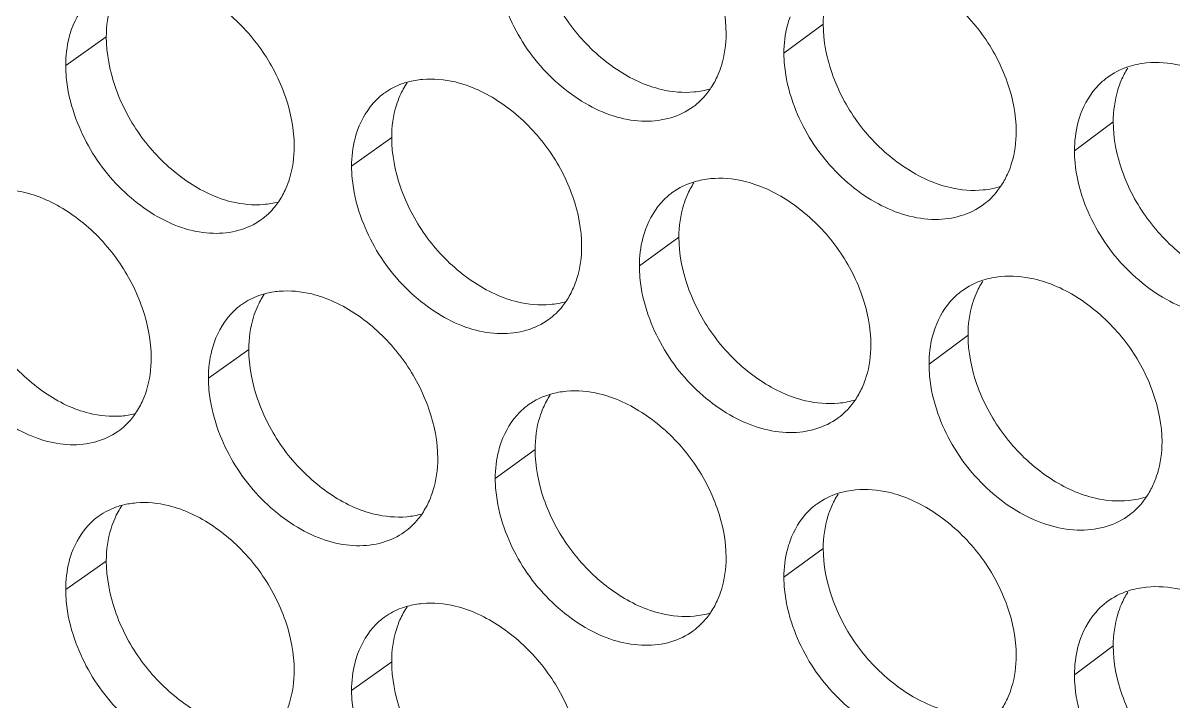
# Model space of a CAD drawing. Header units: millimetres. Extents: x 1177 to 4147, y 93 to 2194.
# Drawn here: x 2652.35 to 2669.62, y 939.57 to 949.76 of the extents above; entities that cross this region are included whole.
import ezdxf

# ---------------------------------------------------------------- set-up
doc = ezdxf.new("R2010")
doc.units = ezdxf.units.MM
doc.header["$LTSCALE"] = 0.1
doc.layers.get('0').update_dxf_attribs({"lineweight": 13})
doc.layers.add('标注', color=251, linetype='Continuous', lineweight=9)

# ---------------------------------------------------------------- blocks, each defined once
blk = doc.blocks.new('02')
at = {"layer": '标注'}
for p, q in [((4575.368, 948.042), (4574.525, 947.421)), ((4559.99, 947.771), (4559.119, 947.16)), ((4581.589, 945.951), (4580.758, 945.327)), ((4566.111, 945.608), (4565.251, 944.993)), ((4572.272, 943.473), (4571.424, 942.855)), ((4578.474, 941.368), (4577.637, 940.746)), ((4563.046, 941.061), (4562.18, 940.448)), ((4569.187, 938.912), (4568.333, 938.295)), ((4575.368, 936.792), (4574.525, 936.171)), ((4559.99, 936.521), (4559.119, 935.91)), ((4559.99, 936.521), (4559.119, 935.91)), ((4581.589, 934.701), (4580.758, 934.077)), ((4566.111, 934.358), (4565.251, 933.743)), ((4566.111, 934.358), (4565.251, 933.743))]:
    blk.add_line(p, q, dxfattribs=at)
for points, knots in [([(4573.284, 947.844), (4573.284, 948.203), (4573.133, 948.948), (4572.601, 949.962), (4571.806, 950.789), (4571.146, 951.173), (4570.805, 951.29)], [0, 0, 0, 0, 0.24041, 0.498878, 0.758134, 1, 1, 1, 1]), ([(4569.187, 950.162), (4569.187, 949.803), (4569.336, 949.057), (4569.865, 948.042), (4570.656, 947.214), (4571.314, 946.829), (4571.654, 946.712)], [0, 0, 0, 0, 0.240713, 0.499341, 0.758439, 1, 1, 1, 1]), ([(4579.508, 945.743), (4579.508, 946.102), (4579.357, 946.847), (4578.821, 947.859), (4578.02, 948.683), (4577.357, 949.063), (4577.014, 949.178)], [0, 0, 0, 0, 0.240116, 0.498284, 0.757575, 1, 1, 1, 1]), ([(4559.837, 948.744), (4559.77, 948.696), (4559.511, 948.479), (4559.332, 948.176), (4559.246, 947.936)], [0, 0, 0, 0, 0.243319, 1, 1, 1, 1]), ([(4564.021, 945.424), (4564.021, 945.783), (4563.872, 946.529), (4563.346, 947.546), (4562.56, 948.379), (4561.905, 948.768), (4561.567, 948.888)], [0, 0, 0, 0, 0.240859, 0.499781, 0.758983, 1, 1, 1, 1]), ([(4575.542, 948.933), (4575.514, 948.866), (4575.409, 948.58), (4575.368, 948.273), (4575.368, 948.042)], [0, 0, 0, 0, 0.239294, 1, 1, 1, 1]), ([(4560.17, 948.678), (4560.14, 948.611), (4560.032, 948.32), (4559.99, 948.007), (4559.99, 947.771)], [0, 0, 0, 0, 0.238392, 1, 1, 1, 1]), ([(4568.523, 948.486), (4568.682, 948.027), (4569.053, 947.375), (4569.737, 946.692), (4570.312, 946.291), (4570.92, 946.03), (4571.528, 945.935), (4572.098, 946.004), (4572.435, 946.165), (4572.578, 946.27)], [0, 0, 0, 0, 0.277575, 0.416837, 0.550884, 0.676215, 0.791695, 0.898653, 1, 1, 1, 1]), ([(4574.657, 948.202), (4574.635, 948.142), (4574.557, 947.889), (4574.525, 947.622), (4574.525, 947.421)], [0, 0, 0, 0, 0.240519, 1, 1, 1, 1]), ([(4575.368, 948.042), (4575.368, 947.683), (4575.518, 946.938), (4576.051, 945.925), (4576.847, 945.1), (4577.509, 944.719), (4577.852, 944.604)], [0, 0, 0, 0, 0.240418, 0.498747, 0.75788, 1, 1, 1, 1]), ([(4559.246, 947.936), (4559.225, 947.876), (4559.149, 947.625), (4559.119, 947.36), (4559.119, 947.16)], [0, 0, 0, 0, 0.240003, 1, 1, 1, 1]), ([(4559.99, 947.771), (4559.99, 947.411), (4560.138, 946.665), (4560.661, 945.647), (4561.443, 944.813), (4562.096, 944.424), (4562.434, 944.304)], [0, 0, 0, 0, 0.241162, 0.500244, 0.759286, 1, 1, 1, 1]), ([(4573.107, 946.949), (4573.136, 947.016), (4573.242, 947.303), (4573.284, 947.612), (4573.284, 947.844)], [0, 0, 0, 0, 0.239188, 1, 1, 1, 1]), ([(4574.525, 947.421), (4574.525, 947.335), (4574.543, 946.976), (4574.627, 946.621), (4574.717, 946.363)], [0, 0, 0, 0, 0.240096, 1, 1, 1, 1]), ([(4559.119, 947.16), (4559.119, 947.074), (4559.136, 946.714), (4559.219, 946.358), (4559.307, 946.099)], [0, 0, 0, 0, 0.239878, 1, 1, 1, 1]), ([(4583.262, 947.095), (4583.181, 947.122), (4582.87, 947.209), (4582.541, 947.235), (4582.304, 947.211)], [0, 0, 0, 0, 0.262621, 1, 1, 1, 1]), ([(4566.453, 946.802), (4566.409, 946.79), (4566.236, 946.735), (4566.073, 946.651), (4565.963, 946.572)], [0, 0, 0, 0, 0.254263, 1, 1, 1, 1]), ([(4567.715, 946.732), (4567.636, 946.76), (4567.331, 946.85), (4567.006, 946.88), (4566.773, 946.859)], [0, 0, 0, 0, 0.263274, 1, 1, 1, 1]), ([(4581.453, 946.893), (4581.39, 946.845), (4581.146, 946.63), (4580.974, 946.339), (4580.89, 946.109)], [0, 0, 0, 0, 0.244516, 1, 1, 1, 1]), ([(4581.761, 946.834), (4581.733, 946.768), (4581.63, 946.485), (4581.589, 946.18), (4581.589, 945.951)], [0, 0, 0, 0, 0.239648, 1, 1, 1, 1]), ([(4565.963, 946.572), (4565.897, 946.525), (4565.643, 946.308), (4565.465, 946.008), (4565.38, 945.77)], [0, 0, 0, 0, 0.243679, 1, 1, 1, 1]), ([(4570.186, 943.28), (4570.186, 943.639), (4570.036, 944.385), (4569.506, 945.4), (4568.714, 946.228), (4568.056, 946.614), (4567.715, 946.732)], [0, 0, 0, 0, 0.240558, 0.499178, 0.758416, 1, 1, 1, 1]), ([(4571.654, 946.712), (4571.734, 946.685), (4572.04, 946.596), (4572.365, 946.567), (4572.599, 946.589)], [0, 0, 0, 0, 0.262933, 1, 1, 1, 1]), ([(4572.578, 946.27), (4572.69, 946.352), (4572.826, 946.485), (4572.934, 946.637), (4572.96, 946.676)], [0, 0, 0, 0, 0.745795, 1, 1, 1, 1]), ([(4566.289, 946.509), (4566.26, 946.441), (4566.153, 946.153), (4566.111, 945.842), (4566.111, 945.608)], [0, 0, 0, 0, 0.238756, 1, 1, 1, 1]), ([(4574.717, 946.363), (4574.878, 945.903), (4575.253, 945.251), (4575.946, 944.57), (4576.689, 944.057), (4577.536, 943.796), (4578.328, 943.902), (4578.666, 944.067), (4578.809, 944.174)], [0, 0, 0, 0, 0.277359, 0.41667, 0.550882, 0.790562, 0.898061, 1, 1, 1, 1]), ([(4559.307, 946.099), (4559.464, 945.642), (4559.828, 944.991), (4560.501, 944.304), (4561.067, 943.899), (4561.665, 943.632), (4562.265, 943.528), (4562.829, 943.588), (4563.163, 943.742), (4563.306, 943.843)], [0, 0, 0, 0, 0.278686, 0.418268, 0.552446, 0.677694, 0.792838, 0.899272, 1, 1, 1, 1]), ([(4580.89, 946.109), (4580.868, 946.049), (4580.789, 945.796), (4580.758, 945.528), (4580.758, 945.327)], [0, 0, 0, 0, 0.240728, 1, 1, 1, 1]), ([(4581.589, 945.951), (4581.589, 945.593), (4581.74, 944.848), (4582.276, 943.837), (4583.078, 943.015), (4583.744, 942.639), (4584.088, 942.525)], [0, 0, 0, 0, 0.240129, 0.498159, 0.757326, 1, 1, 1, 1]), ([(4565.38, 945.77), (4565.359, 945.711), (4565.282, 945.459), (4565.251, 945.193), (4565.251, 944.993)], [0, 0, 0, 0, 0.240208, 1, 1, 1, 1]), ([(4566.111, 945.608), (4566.111, 945.249), (4566.26, 944.503), (4566.787, 943.487), (4567.575, 942.656), (4568.231, 942.27), (4568.571, 942.152)], [0, 0, 0, 0, 0.240862, 0.49964, 0.75872, 1, 1, 1, 1]), ([(4579.334, 944.856), (4579.363, 944.922), (4579.467, 945.207), (4579.508, 945.513), (4579.508, 945.743)], [0, 0, 0, 0, 0.239544, 1, 1, 1, 1]), ([(4563.842, 944.519), (4563.871, 944.587), (4563.979, 944.876), (4564.021, 945.189), (4564.021, 945.424)], [0, 0, 0, 0, 0.238646, 1, 1, 1, 1]), ([(4580.758, 945.327), (4580.758, 945.241), (4580.776, 944.881), (4580.86, 944.527), (4580.951, 944.269)], [0, 0, 0, 0, 0.240186, 1, 1, 1, 1]), ([(4565.251, 944.993), (4565.251, 944.907), (4565.269, 944.547), (4565.352, 944.192), (4565.441, 943.933)], [0, 0, 0, 0, 0.239965, 1, 1, 1, 1]), ([(4573.904, 944.606), (4573.825, 944.633), (4573.517, 944.721), (4573.19, 944.75), (4572.955, 944.728)], [0, 0, 0, 0, 0.263009, 1, 1, 1, 1]), ([(4576.391, 941.165), (4576.391, 941.524), (4576.24, 942.269), (4575.706, 943.282), (4574.908, 944.107), (4574.247, 944.489), (4573.904, 944.606)], [0, 0, 0, 0, 0.240262, 0.49858, 0.757854, 1, 1, 1, 1]), ([(4577.852, 944.604), (4577.931, 944.577), (4578.24, 944.489), (4578.567, 944.462), (4578.802, 944.485)], [0, 0, 0, 0, 0.262674, 1, 1, 1, 1]), ([(4578.809, 944.174), (4578.922, 944.259), (4579.058, 944.394), (4579.166, 944.548), (4579.192, 944.589)], [0, 0, 0, 0, 0.74587, 1, 1, 1, 1]), ([(4558.508, 944.352), (4558.429, 944.38), (4558.127, 944.472), (4557.806, 944.504), (4557.574, 944.485)], [0, 0, 0, 0, 0.263682, 1, 1, 1, 1]), ([(4560.954, 940.882), (4560.954, 941.241), (4560.805, 941.988), (4560.281, 943.005), (4559.498, 943.84), (4558.846, 944.231), (4558.508, 944.352)], [0, 0, 0, 0, 0.241011, 0.500085, 0.759268, 1, 1, 1, 1]), ([(4562.434, 944.304), (4562.512, 944.276), (4562.815, 944.185), (4563.137, 944.154), (4563.369, 944.174)], [0, 0, 0, 0, 0.263331, 1, 1, 1, 1]), ([(4572.13, 944.429), (4572.065, 944.381), (4571.814, 944.165), (4571.639, 943.869), (4571.554, 943.634)], [0, 0, 0, 0, 0.244024, 1, 1, 1, 1]), ([(4572.448, 944.367), (4572.419, 944.3), (4572.314, 944.014), (4572.272, 943.705), (4572.272, 943.473)], [0, 0, 0, 0, 0.239116, 1, 1, 1, 1]), ([(4563.306, 943.843), (4563.418, 943.922), (4563.553, 944.052), (4563.662, 944.2), (4563.688, 944.239)], [0, 0, 0, 0, 0.745677, 1, 1, 1, 1]), ([(4580.951, 944.269), (4581.113, 943.809), (4581.493, 943.155), (4582.193, 942.477), (4582.945, 941.968), (4583.801, 941.714), (4584.598, 941.829), (4584.937, 941.999), (4585.081, 942.109)], [0, 0, 0, 0, 0.27664, 0.415747, 0.549878, 0.789826, 0.897663, 1, 1, 1, 1]), ([(4565.441, 943.933), (4565.599, 943.475), (4565.968, 942.823), (4566.648, 942.139), (4567.221, 941.736), (4567.825, 941.473), (4568.43, 941.376), (4568.998, 941.442), (4569.334, 941.6), (4569.477, 941.703)], [0, 0, 0, 0, 0.277943, 0.417311, 0.551401, 0.676704, 0.792073, 0.898857, 1, 1, 1, 1]), ([(4571.554, 943.634), (4571.533, 943.574), (4571.455, 943.322), (4571.424, 943.055), (4571.424, 942.855)], [0, 0, 0, 0, 0.240415, 1, 1, 1, 1]), ([(4572.272, 943.473), (4572.272, 943.114), (4572.422, 942.369), (4572.953, 941.355), (4573.746, 940.528), (4574.407, 940.146), (4574.748, 940.03)], [0, 0, 0, 0, 0.240565, 0.499043, 0.758159, 1, 1, 1, 1]), ([(4556.945, 943.238), (4556.945, 942.879), (4557.093, 942.132), (4557.613, 941.113), (4558.393, 940.278), (4559.043, 939.886), (4559.38, 939.765)], [0, 0, 0, 0, 0.241314, 0.500547, 0.759571, 1, 1, 1, 1]), ([(4570.009, 942.382), (4570.038, 942.449), (4570.144, 942.737), (4570.186, 943.047), (4570.186, 943.28)], [0, 0, 0, 0, 0.239008, 1, 1, 1, 1]), ([(4571.424, 942.855), (4571.424, 942.768), (4571.442, 942.409), (4571.525, 942.054), (4571.615, 941.796)], [0, 0, 0, 0, 0.240052, 1, 1, 1, 1]), ([(4580.133, 942.508), (4580.053, 942.535), (4579.743, 942.622), (4579.414, 942.649), (4579.178, 942.626)], [0, 0, 0, 0, 0.262749, 1, 1, 1, 1]), ([(4564.636, 942.182), (4564.557, 942.209), (4564.253, 942.3), (4563.929, 942.331), (4563.696, 942.311)], [0, 0, 0, 0, 0.263409, 1, 1, 1, 1]), ([(4582.635, 939.079), (4582.635, 939.438), (4582.483, 940.183), (4581.945, 941.194), (4581.142, 942.015), (4580.477, 942.393), (4580.133, 942.508)], [0, 0, 0, 0, 0.239971, 0.497989, 0.757297, 1, 1, 1, 1]), ([(4563.393, 942.259), (4563.348, 942.247), (4563.173, 942.193), (4563.007, 942.108), (4562.895, 942.029)], [0, 0, 0, 0, 0.254423, 1, 1, 1, 1]), ([(4567.099, 938.724), (4567.099, 939.082), (4566.949, 939.828), (4566.421, 940.844), (4565.632, 941.675), (4564.976, 942.062), (4564.636, 942.182)], [0, 0, 0, 0, 0.240708, 0.499479, 0.758699, 1, 1, 1, 1]), ([(4568.571, 942.152), (4568.65, 942.125), (4568.955, 942.035), (4569.279, 942.005), (4569.512, 942.026)], [0, 0, 0, 0, 0.263064, 1, 1, 1, 1]), ([(4569.477, 941.703), (4569.589, 941.785), (4569.725, 941.916), (4569.833, 942.067), (4569.859, 942.106)], [0, 0, 0, 0, 0.745756, 1, 1, 1, 1]), ([(4578.336, 942.315), (4578.272, 942.267), (4578.026, 942.051), (4577.853, 941.758), (4577.768, 941.527)], [0, 0, 0, 0, 0.244355, 1, 1, 1, 1]), ([(4578.647, 942.255), (4578.618, 942.188), (4578.515, 941.904), (4578.474, 941.598), (4578.474, 941.368)], [0, 0, 0, 0, 0.239472, 1, 1, 1, 1]), ([(4562.895, 942.029), (4562.829, 941.982), (4562.572, 941.765), (4562.393, 941.463), (4562.308, 941.224)], [0, 0, 0, 0, 0.243501, 1, 1, 1, 1]), ([(4563.224, 941.965), (4563.195, 941.897), (4563.088, 941.608), (4563.046, 941.295), (4563.046, 941.061)], [0, 0, 0, 0, 0.238574, 1, 1, 1, 1]), ([(4571.615, 941.796), (4571.775, 941.336), (4572.148, 940.684), (4572.837, 940.002), (4573.576, 939.488), (4574.419, 939.223), (4575.208, 939.324), (4575.545, 939.488), (4575.689, 939.593)], [0, 0, 0, 0, 0.277722, 0.417137, 0.551389, 0.790935, 0.898263, 1, 1, 1, 1]), ([(4556.256, 941.568), (4556.412, 941.111), (4556.774, 940.461), (4557.443, 939.773), (4558.006, 939.366), (4558.601, 939.097), (4559.198, 938.991), (4559.76, 939.047), (4560.093, 939.199), (4560.235, 939.299)], [0, 0, 0, 0, 0.27906, 0.418751, 0.552974, 0.678194, 0.793225, 0.899482, 1, 1, 1, 1]), ([(4577.768, 941.527), (4577.747, 941.467), (4577.668, 941.214), (4577.637, 940.947), (4577.637, 940.746)], [0, 0, 0, 0, 0.240623, 1, 1, 1, 1]), ([(4578.474, 941.368), (4578.474, 941.009), (4578.624, 940.265), (4579.159, 939.252), (4579.958, 938.429), (4580.622, 938.05), (4580.965, 937.936)], [0, 0, 0, 0, 0.240273, 0.498452, 0.757602, 1, 1, 1, 1]), ([(4562.308, 941.224), (4562.287, 941.165), (4562.21, 940.913), (4562.18, 940.648), (4562.18, 940.448)], [0, 0, 0, 0, 0.240105, 1, 1, 1, 1]), ([(4576.216, 940.274), (4576.245, 940.341), (4576.35, 940.626), (4576.391, 940.934), (4576.391, 941.165)], [0, 0, 0, 0, 0.239367, 1, 1, 1, 1]), ([(4560.773, 939.974), (4560.803, 940.041), (4560.912, 940.332), (4560.954, 940.646), (4560.954, 940.882)], [0, 0, 0, 0, 0.238464, 1, 1, 1, 1]), ([(4563.046, 941.061), (4563.046, 940.701), (4563.194, 939.956), (4563.719, 938.938), (4564.504, 938.106), (4565.158, 937.718), (4565.497, 937.599)], [0, 0, 0, 0, 0.241011, 0.499941, 0.759002, 1, 1, 1, 1]), ([(4577.637, 940.746), (4577.637, 940.659), (4577.655, 940.3), (4577.739, 939.945), (4577.829, 939.687)], [0, 0, 0, 0, 0.240141, 1, 1, 1, 1]), ([(4562.18, 940.448), (4562.18, 940.362), (4562.198, 940.002), (4562.28, 939.646), (4562.369, 939.388)], [0, 0, 0, 0, 0.239921, 1, 1, 1, 1]), ([(4570.805, 940.04), (4570.725, 940.068), (4570.419, 940.157), (4570.093, 940.186), (4569.859, 940.165)], [0, 0, 0, 0, 0.263141, 1, 1, 1, 1]), ([(4569.042, 939.872), (4568.976, 939.824), (4568.724, 939.608), (4568.547, 939.31), (4568.462, 939.074)], [0, 0, 0, 0, 0.243853, 1, 1, 1, 1]), ([(4573.284, 936.594), (4573.284, 936.953), (4573.133, 937.698), (4572.601, 938.712), (4571.806, 939.539), (4571.146, 939.923), (4570.805, 940.04)], [0, 0, 0, 0, 0.24041, 0.498878, 0.758134, 1, 1, 1, 1]), ([(4574.748, 940.03), (4574.828, 940.003), (4575.135, 939.914), (4575.461, 939.886), (4575.695, 939.908)], [0, 0, 0, 0, 0.262803, 1, 1, 1, 1]), ([(4575.689, 939.593), (4575.801, 939.677), (4575.937, 939.811), (4576.045, 939.964), (4576.071, 940.004)], [0, 0, 0, 0, 0.745833, 1, 1, 1, 1]), ([(4559.38, 939.765), (4559.459, 939.738), (4559.76, 939.646), (4560.081, 939.614), (4560.312, 939.633)], [0, 0, 0, 0, 0.263467, 1, 1, 1, 1]), ([(4560.235, 939.299), (4560.347, 939.377), (4560.482, 939.505), (4560.591, 939.652), (4560.617, 939.691)], [0, 0, 0, 0, 0.745636, 1, 1, 1, 1]), ([(4569.363, 939.809), (4569.334, 939.742), (4569.228, 939.455), (4569.187, 939.145), (4569.187, 938.912)], [0, 0, 0, 0, 0.238936, 1, 1, 1, 1]), ([(4577.829, 939.687), (4577.99, 939.227), (4578.368, 938.574), (4579.064, 937.895), (4579.812, 937.384), (4580.663, 937.126), (4581.458, 937.237), (4581.797, 937.405), (4581.94, 937.513)], [0, 0, 0, 0, 0.276999, 0.416207, 0.550378, 0.790192, 0.897861, 1, 1, 1, 1]), ([(4562.369, 939.388), (4562.526, 938.93), (4562.893, 938.279), (4563.57, 937.593), (4564.139, 937.189), (4564.74, 936.924), (4565.343, 936.823), (4565.908, 936.886), (4566.244, 937.042), (4566.386, 937.145)], [0, 0, 0, 0, 0.278313, 0.417788, 0.551922, 0.677197, 0.792453, 0.899064, 1, 1, 1, 1]), ([(4568.462, 939.074), (4568.441, 939.014), (4568.363, 938.762), (4568.333, 938.496), (4568.333, 938.295)], [0, 0, 0, 0, 0.240311, 1, 1, 1, 1]), ([(4569.187, 938.912), (4569.187, 938.553), (4569.336, 937.807), (4569.865, 936.792), (4570.656, 935.964), (4571.314, 935.579), (4571.654, 935.462)], [0, 0, 0, 0, 0.240713, 0.499341, 0.758439, 1, 1, 1, 1]), ([(4582.462, 938.195), (4582.491, 938.262), (4582.594, 938.545), (4582.635, 938.85), (4582.635, 939.079)], [0, 0, 0, 0, 0.23972, 1, 1, 1, 1]), ([(4566.92, 937.822), (4566.949, 937.889), (4567.057, 938.178), (4567.099, 938.489), (4567.099, 938.724)], [0, 0, 0, 0, 0.238828, 1, 1, 1, 1]), ([(4568.333, 938.295), (4568.333, 938.209), (4568.35, 937.849), (4568.433, 937.494), (4568.523, 937.236)], [0, 0, 0, 0, 0.240008, 1, 1, 1, 1]), ([(4577.014, 937.928), (4576.934, 937.955), (4576.625, 938.043), (4576.297, 938.071), (4576.062, 938.049)], [0, 0, 0, 0, 0.262879, 1, 1, 1, 1]), ([(4579.508, 934.493), (4579.508, 934.852), (4579.357, 935.597), (4578.821, 936.609), (4578.02, 937.433), (4577.357, 937.813), (4577.014, 937.928)], [0, 0, 0, 0, 0.240116, 0.498284, 0.757575, 1, 1, 1, 1]), ([(4580.965, 937.936), (4581.045, 937.909), (4581.355, 937.822), (4581.682, 937.796), (4581.918, 937.819)], [0, 0, 0, 0, 0.262546, 1, 1, 1, 1]), ([(4581.94, 937.513), (4582.053, 937.598), (4582.189, 937.735), (4582.297, 937.89), (4582.323, 937.931)], [0, 0, 0, 0, 0.745908, 1, 1, 1, 1]), ([(4560.343, 937.722), (4560.297, 937.71), (4560.119, 937.657), (4559.95, 937.573), (4559.837, 937.494)], [0, 0, 0, 0, 0.254587, 1, 1, 1, 1]), ([(4560.343, 937.722), (4560.297, 937.71), (4560.119, 937.657), (4559.95, 937.573), (4559.837, 937.494)], [0, 0, 0, 0, 0.254587, 1, 1, 1, 1]), ([(4561.567, 937.638), (4561.488, 937.666), (4561.185, 937.757), (4560.862, 937.789), (4560.63, 937.769)], [0, 0, 0, 0, 0.263544, 1, 1, 1, 1]), ([(4561.567, 937.638), (4561.488, 937.666), (4561.185, 937.757), (4560.862, 937.789), (4560.63, 937.769)], [0, 0, 0, 0, 0.263544, 1, 1, 1, 1]), ([(4564.021, 934.174), (4564.021, 934.533), (4563.872, 935.279), (4563.346, 936.296), (4562.56, 937.129), (4561.905, 937.518), (4561.567, 937.638)], [0, 0, 0, 0, 0.240859, 0.499781, 0.758983, 1, 1, 1, 1]), ([(4564.021, 934.174), (4564.021, 934.533), (4563.872, 935.279), (4563.346, 936.296), (4562.56, 937.129), (4561.905, 937.518), (4561.567, 937.638)], [0, 0, 0, 0, 0.240859, 0.499781, 0.758983, 1, 1, 1, 1]), ([(4575.228, 937.743), (4575.163, 937.696), (4574.915, 937.479), (4574.741, 937.185), (4574.657, 936.952)], [0, 0, 0, 0, 0.244191, 1, 1, 1, 1]), ([(4575.542, 937.683), (4575.514, 937.616), (4575.409, 937.33), (4575.368, 937.023), (4575.368, 936.792)], [0, 0, 0, 0, 0.239294, 1, 1, 1, 1]), ([(4559.837, 937.494), (4559.77, 937.446), (4559.511, 937.229), (4559.332, 936.926), (4559.246, 936.686)], [0, 0, 0, 0, 0.243319, 1, 1, 1, 1]), ([(4559.837, 937.494), (4559.77, 937.446), (4559.511, 937.229), (4559.332, 936.926), (4559.246, 936.686)], [0, 0, 0, 0, 0.243319, 1, 1, 1, 1]), ([(4560.17, 937.428), (4560.14, 937.361), (4560.032, 937.07), (4559.99, 936.757), (4559.99, 936.521)], [0, 0, 0, 0, 0.238392, 1, 1, 1, 1]), ([(4560.17, 937.428), (4560.14, 937.361), (4560.032, 937.07), (4559.99, 936.757), (4559.99, 936.521)], [0, 0, 0, 0, 0.238392, 1, 1, 1, 1]), ([(4565.497, 937.599), (4565.576, 937.572), (4565.88, 937.481), (4566.203, 937.451), (4566.435, 937.471)], [0, 0, 0, 0, 0.263197, 1, 1, 1, 1]), ([(4566.386, 937.145), (4566.498, 937.225), (4566.634, 937.355), (4566.742, 937.505), (4566.769, 937.544)], [0, 0, 0, 0, 0.745717, 1, 1, 1, 1]), ([(4568.523, 937.236), (4568.682, 936.777), (4569.053, 936.125), (4569.737, 935.442), (4570.312, 935.041), (4570.92, 934.78), (4571.528, 934.685), (4572.098, 934.754), (4572.435, 934.915), (4572.578, 935.02)], [0, 0, 0, 0, 0.277575, 0.416837, 0.550884, 0.676215, 0.791695, 0.898653, 1, 1, 1, 1]), ([(4574.657, 936.952), (4574.635, 936.892), (4574.557, 936.639), (4574.525, 936.372), (4574.525, 936.171)], [0, 0, 0, 0, 0.240519, 1, 1, 1, 1]), ([(4559.246, 936.686), (4559.225, 936.626), (4559.149, 936.375), (4559.119, 936.11), (4559.119, 935.91)], [0, 0, 0, 0, 0.240003, 1, 1, 1, 1]), ([(4559.246, 936.686), (4559.225, 936.626), (4559.149, 936.375), (4559.119, 936.11), (4559.119, 935.91)], [0, 0, 0, 0, 0.240003, 1, 1, 1, 1]), ([(4575.368, 936.792), (4575.368, 936.433), (4575.518, 935.688), (4576.051, 934.675), (4576.847, 933.85), (4577.509, 933.469), (4577.852, 933.354)], [0, 0, 0, 0, 0.240418, 0.498747, 0.75788, 1, 1, 1, 1]), ([(4559.99, 936.521), (4559.99, 936.161), (4560.138, 935.415), (4560.661, 934.397), (4561.443, 933.563), (4562.096, 933.174), (4562.434, 933.054)], [0, 0, 0, 0, 0.241162, 0.500244, 0.759286, 1, 1, 1, 1]), ([(4559.99, 936.521), (4559.99, 936.161), (4560.138, 935.415), (4560.661, 934.397), (4561.443, 933.563), (4562.096, 933.174), (4562.434, 933.054)], [0, 0, 0, 0, 0.241162, 0.500244, 0.759286, 1, 1, 1, 1]), ([(4573.107, 935.699), (4573.136, 935.766), (4573.242, 936.053), (4573.284, 936.362), (4573.284, 936.594)], [0, 0, 0, 0, 0.239188, 1, 1, 1, 1]), ([(4574.525, 936.171), (4574.525, 936.085), (4574.543, 935.726), (4574.627, 935.371), (4574.717, 935.113)], [0, 0, 0, 0, 0.240096, 1, 1, 1, 1]), ([(4583.262, 935.845), (4583.181, 935.872), (4582.87, 935.959), (4582.541, 935.985), (4582.304, 935.961)], [0, 0, 0, 0, 0.262621, 1, 1, 1, 1]), ([(4559.119, 935.91), (4559.119, 935.824), (4559.136, 935.464), (4559.219, 935.108), (4559.307, 934.849)], [0, 0, 0, 0, 0.239878, 1, 1, 1, 1]), ([(4559.119, 935.91), (4559.119, 935.824), (4559.136, 935.464), (4559.219, 935.108), (4559.307, 934.849)], [0, 0, 0, 0, 0.239878, 1, 1, 1, 1]), ([(4566.453, 935.552), (4566.409, 935.54), (4566.236, 935.485), (4566.073, 935.401), (4565.963, 935.322)], [0, 0, 0, 0, 0.254263, 1, 1, 1, 1]), ([(4566.453, 935.552), (4566.409, 935.54), (4566.236, 935.485), (4566.073, 935.401), (4565.963, 935.322)], [0, 0, 0, 0, 0.254263, 1, 1, 1, 1]), ([(4567.715, 935.482), (4567.636, 935.51), (4567.331, 935.6), (4567.006, 935.63), (4566.773, 935.609)], [0, 0, 0, 0, 0.263274, 1, 1, 1, 1]), ([(4567.715, 935.482), (4567.636, 935.51), (4567.331, 935.6), (4567.006, 935.63), (4566.773, 935.609)], [0, 0, 0, 0, 0.263274, 1, 1, 1, 1]), ([(4570.186, 932.03), (4570.186, 932.389), (4570.036, 933.135), (4569.506, 934.15), (4568.714, 934.978), (4568.056, 935.364), (4567.715, 935.482)], [0, 0, 0, 0, 0.240558, 0.499178, 0.758416, 1, 1, 1, 1]), ([(4570.186, 932.03), (4570.186, 932.389), (4570.036, 933.135), (4569.506, 934.15), (4568.714, 934.978), (4568.056, 935.364), (4567.715, 935.482)], [0, 0, 0, 0, 0.240558, 0.499178, 0.758416, 1, 1, 1, 1]), ([(4571.654, 935.462), (4571.734, 935.435), (4572.04, 935.346), (4572.365, 935.317), (4572.599, 935.339)], [0, 0, 0, 0, 0.262933, 1, 1, 1, 1]), ([(4572.578, 935.02), (4572.69, 935.102), (4572.826, 935.235), (4572.934, 935.387), (4572.96, 935.426)], [0, 0, 0, 0, 0.745795, 1, 1, 1, 1]), ([(4581.453, 935.643), (4581.39, 935.595), (4581.146, 935.38), (4580.974, 935.089), (4580.89, 934.859)], [0, 0, 0, 0, 0.244516, 1, 1, 1, 1]), ([(4581.761, 935.584), (4581.733, 935.518), (4581.63, 935.235), (4581.589, 934.93), (4581.589, 934.701)], [0, 0, 0, 0, 0.239648, 1, 1, 1, 1]), ([(4565.963, 935.322), (4565.897, 935.275), (4565.643, 935.058), (4565.465, 934.758), (4565.38, 934.52)], [0, 0, 0, 0, 0.243679, 1, 1, 1, 1]), ([(4565.963, 935.322), (4565.897, 935.275), (4565.643, 935.058), (4565.465, 934.758), (4565.38, 934.52)], [0, 0, 0, 0, 0.243679, 1, 1, 1, 1]), ([(4566.289, 935.259), (4566.26, 935.191), (4566.153, 934.903), (4566.111, 934.592), (4566.111, 934.358)], [0, 0, 0, 0, 0.238756, 1, 1, 1, 1]), ([(4566.289, 935.259), (4566.26, 935.191), (4566.153, 934.903), (4566.111, 934.592), (4566.111, 934.358)], [0, 0, 0, 0, 0.238756, 1, 1, 1, 1]), ([(4574.717, 935.113), (4574.878, 934.653), (4575.253, 934.001), (4575.946, 933.32), (4576.689, 932.807), (4577.536, 932.546), (4578.328, 932.652), (4578.666, 932.817), (4578.809, 932.924)], [0, 0, 0, 0, 0.277359, 0.41667, 0.550882, 0.790562, 0.898061, 1, 1, 1, 1]), ([(4559.307, 934.849), (4559.464, 934.392), (4559.828, 933.741), (4560.501, 933.054), (4561.067, 932.649), (4561.665, 932.382), (4562.265, 932.278), (4562.829, 932.338), (4563.163, 932.492), (4563.306, 932.593)], [0, 0, 0, 0, 0.278686, 0.418268, 0.552446, 0.677694, 0.792838, 0.899272, 1, 1, 1, 1]), ([(4559.307, 934.849), (4559.464, 934.392), (4559.828, 933.741), (4560.501, 933.054), (4561.067, 932.649), (4561.665, 932.382), (4562.265, 932.278), (4562.829, 932.338), (4563.163, 932.492), (4563.306, 932.593)], [0, 0, 0, 0, 0.278686, 0.418268, 0.552446, 0.677694, 0.792838, 0.899272, 1, 1, 1, 1]), ([(4580.89, 934.859), (4580.868, 934.799), (4580.789, 934.546), (4580.758, 934.278), (4580.758, 934.077)], [0, 0, 0, 0, 0.240728, 1, 1, 1, 1]), ([(4581.589, 934.701), (4581.589, 934.343), (4581.74, 933.598), (4582.276, 932.587), (4583.078, 931.765), (4583.744, 931.389), (4584.088, 931.275)], [0, 0, 0, 0, 0.240129, 0.498159, 0.757326, 1, 1, 1, 1]), ([(4565.38, 934.52), (4565.359, 934.461), (4565.282, 934.209), (4565.251, 933.943), (4565.251, 933.743)], [0, 0, 0, 0, 0.240208, 1, 1, 1, 1]), ([(4565.38, 934.52), (4565.359, 934.461), (4565.282, 934.209), (4565.251, 933.943), (4565.251, 933.743)], [0, 0, 0, 0, 0.240208, 1, 1, 1, 1]), ([(4579.334, 933.606), (4579.363, 933.672), (4579.467, 933.957), (4579.508, 934.263), (4579.508, 934.493)], [0, 0, 0, 0, 0.239544, 1, 1, 1, 1]), ([(4566.111, 934.358), (4566.111, 933.999), (4566.26, 933.253), (4566.787, 932.237), (4567.575, 931.406), (4568.231, 931.02), (4568.571, 930.902)], [0, 0, 0, 0, 0.240862, 0.49964, 0.75872, 1, 1, 1, 1]), ([(4566.111, 934.358), (4566.111, 933.999), (4566.26, 933.253), (4566.787, 932.237), (4567.575, 931.406), (4568.231, 931.02), (4568.571, 930.902)], [0, 0, 0, 0, 0.240862, 0.49964, 0.75872, 1, 1, 1, 1]), ([(4563.842, 933.269), (4563.871, 933.337), (4563.979, 933.626), (4564.021, 933.939), (4564.021, 934.174)], [0, 0, 0, 0, 0.238646, 1, 1, 1, 1]), ([(4563.842, 933.269), (4563.871, 933.337), (4563.979, 933.626), (4564.021, 933.939), (4564.021, 934.174)], [0, 0, 0, 0, 0.238646, 1, 1, 1, 1]), ([(4580.758, 934.077), (4580.758, 933.991), (4580.776, 933.631), (4580.86, 933.277), (4580.951, 933.019)], [0, 0, 0, 0, 0.240186, 1, 1, 1, 1]), ([(4565.251, 933.743), (4565.251, 933.657), (4565.269, 933.297), (4565.352, 932.942), (4565.441, 932.683)], [0, 0, 0, 0, 0.239965, 1, 1, 1, 1]), ([(4565.251, 933.743), (4565.251, 933.657), (4565.269, 933.297), (4565.352, 932.942), (4565.441, 932.683)], [0, 0, 0, 0, 0.239965, 1, 1, 1, 1])]:
    blk.add_open_spline(points, degree=3, knots=knots, dxfattribs=at)
for points in [[(4581.904, 947.127), (4581.743, 947.074), (4581.588, 946.995), (4581.453, 946.893)], [(4581.901, 947.1), (4581.847, 947.016), (4581.8, 946.927), (4581.761, 946.834)], [(4582.304, 947.211), (4582.168, 947.198), (4582.033, 947.17), (4581.904, 947.127)], [(4566.441, 946.788), (4566.382, 946.7), (4566.331, 946.606), (4566.289, 946.509)], [(4566.773, 946.859), (4566.665, 946.85), (4566.558, 946.831), (4566.453, 946.802)], [(4572.96, 946.676), (4573.017, 946.763), (4573.066, 946.854), (4573.107, 946.949)], [(4572.599, 946.589), (4572.718, 946.6), (4572.837, 946.622), (4572.952, 946.656)], [(4579.192, 944.589), (4579.247, 944.673), (4579.294, 944.763), (4579.334, 944.856)], [(4572.604, 944.661), (4572.435, 944.611), (4572.272, 944.533), (4572.13, 944.429)], [(4572.595, 944.641), (4572.538, 944.555), (4572.489, 944.462), (4572.448, 944.367)], [(4572.955, 944.728), (4572.837, 944.717), (4572.718, 944.695), (4572.604, 944.661)], [(4578.802, 944.485), (4578.932, 944.498), (4579.063, 944.523), (4579.187, 944.564)], [(4563.688, 944.239), (4563.747, 944.327), (4563.799, 944.422), (4563.842, 944.519)], [(4563.369, 944.174), (4563.471, 944.183), (4563.574, 944.2), (4563.673, 944.226)], [(4579.178, 942.626), (4579.048, 942.614), (4578.918, 942.588), (4578.794, 942.548)], [(4569.859, 942.106), (4569.917, 942.193), (4569.967, 942.286), (4570.009, 942.382)], [(4578.794, 942.548), (4578.631, 942.496), (4578.473, 942.417), (4578.336, 942.315)], [(4578.789, 942.523), (4578.734, 942.438), (4578.687, 942.348), (4578.647, 942.255)], [(4563.378, 942.247), (4563.319, 942.158), (4563.267, 942.063), (4563.224, 941.965)], [(4563.696, 942.311), (4563.594, 942.302), (4563.492, 942.285), (4563.393, 942.259)], [(4569.512, 942.026), (4569.626, 942.037), (4569.739, 942.057), (4569.849, 942.089)], [(4569.859, 940.165), (4569.746, 940.155), (4569.633, 940.135), (4569.524, 940.103)], [(4576.071, 940.004), (4576.127, 940.089), (4576.175, 940.18), (4576.216, 940.274)], [(4560.617, 939.691), (4560.678, 939.78), (4560.73, 939.875), (4560.773, 939.974)], [(4569.524, 940.103), (4569.352, 940.054), (4569.186, 939.976), (4569.042, 939.872)], [(4569.513, 940.086), (4569.455, 939.999), (4569.405, 939.905), (4569.363, 939.809)], [(4575.695, 939.908), (4575.82, 939.92), (4575.945, 939.944), (4576.064, 939.981)], [(4560.312, 939.633), (4560.409, 939.641), (4560.506, 939.657), (4560.601, 939.681)], [(4582.323, 937.931), (4582.377, 938.015), (4582.423, 938.104), (4582.462, 938.195)], [(4575.694, 937.976), (4575.528, 937.925), (4575.368, 937.846), (4575.228, 937.743)], [(4575.687, 937.954), (4575.631, 937.868), (4575.583, 937.777), (4575.542, 937.683)], [(4576.062, 938.049), (4575.937, 938.037), (4575.813, 938.013), (4575.694, 937.976)], [(4581.918, 937.819), (4582.054, 937.833), (4582.19, 937.86), (4582.32, 937.904)], [(4560.326, 937.712), (4560.266, 937.623), (4560.214, 937.527), (4560.17, 937.428)], [(4560.326, 937.712), (4560.266, 937.623), (4560.214, 937.527), (4560.17, 937.428)], [(4560.63, 937.769), (4560.533, 937.761), (4560.437, 937.746), (4560.343, 937.722)], [(4560.63, 937.769), (4560.533, 937.761), (4560.437, 937.746), (4560.343, 937.722)], [(4566.769, 937.544), (4566.827, 937.632), (4566.878, 937.725), (4566.92, 937.822)], [(4566.435, 937.471), (4566.543, 937.481), (4566.651, 937.5), (4566.756, 937.529)], [(4582.304, 935.961), (4582.168, 935.948), (4582.033, 935.92), (4581.904, 935.877)], [(4572.96, 935.426), (4573.017, 935.513), (4573.066, 935.604), (4573.107, 935.699)], [(4581.904, 935.877), (4581.743, 935.824), (4581.588, 935.745), (4581.453, 935.643)], [(4581.901, 935.85), (4581.847, 935.766), (4581.8, 935.677), (4581.761, 935.584)], [(4566.441, 935.538), (4566.382, 935.45), (4566.331, 935.356), (4566.289, 935.259)], [(4566.441, 935.538), (4566.382, 935.45), (4566.331, 935.356), (4566.289, 935.259)], [(4566.773, 935.609), (4566.665, 935.6), (4566.558, 935.581), (4566.453, 935.552)], [(4566.773, 935.609), (4566.665, 935.6), (4566.558, 935.581), (4566.453, 935.552)], [(4572.599, 935.339), (4572.718, 935.35), (4572.837, 935.372), (4572.952, 935.406)], [(4579.192, 933.339), (4579.247, 933.423), (4579.294, 933.513), (4579.334, 933.606)]]:
    blk.add_open_spline(points, degree=3, dxfattribs=at)

msp = doc.modelspace()

# ---------------------------------------------------------------- block references
at = {"xscale": 0.7, "yscale": 0.7, "zscale": 0.7}
msp.add_blockref('02', (-538.391, 286.112), dxfattribs=at)

doc.saveas('drawing.dxf')
